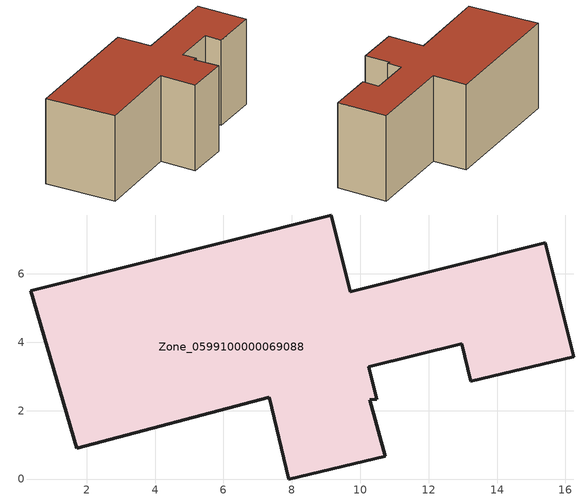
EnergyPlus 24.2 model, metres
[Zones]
Zone_0599100000069088
 floor ground (C_G): 1.71,0.89 0.36,5.5 9.15,7.72 9.71,5.48 15.41,6.91 16.24,3.58 13.23,2.86 12.97,3.95 10.26,3.29 10.49,2.33 10.28,2.31 10.72,0.67 7.9,0 7.33,2.39 z0
 wall outside (C_F): 15.41,6.91 9.71,5.48 9.15,7.72 0.36,5.5 1.71,0.89 7.33,2.39 7.9,0 10.72,0.67 10.28,2.31 10.49,2.33 10.26,3.29 12.97,3.95 13.23,2.86 16.24,3.58 15.41,6.91 z0:5.97
 roof outside (C_R): 7.33,2.39 7.9,0 10.72,0.67 10.28,2.31 10.49,2.33 10.26,3.29 12.97,3.95 13.23,2.86 16.24,3.58 15.41,6.91 9.71,5.48 9.15,7.72 0.36,5.5 1.71,0.89 z5.97
[BUILDING]
Pand.0599100000069088: North Axis=0; Terrain=City; Loads Convergence Tolerance Value=0.04; Temperature Convergence Tolerance Value=0.4; Solar Distribution=FullExterior; Maximum Number of Warmup Days=25; Minimum Number of Warmup Days=1
[Site:Location]
Rotterdam.The.Hague.AP_ZH_NLD Design_Conditions: Latitude=51.96; Longitude=4.45; Time Zone=1; Elevation=-4.5
[SITE:GROUNDTEMPERATURE:BUILDINGSURFACE]
18, 18, 18, 18, 18, 18, 18, 18, 18, 18, 18, 18
[MATERIAL] Thermal Absorptance=0.9; Solar Absorptance=0.7; Visible Absorptance=0.7
Name | Roughness | Thickness | Conductivity | Density | Specific Heat
G.TI.1965-1974 | MediumSmooth | 0.15 | 0.882353 | 540 | 1210
F.TI.1965-1974 | Rough | 0.3 | 0.697674 | 1920 | 840
R.TI.1965-1974 | MediumRough | 0.2 | 0.232558 | 1500 | 1000
[CONSTRUCTION]
C_G: G.TI.1965-1974
C_F: F.TI.1965-1974
C_R: R.TI.1965-1974
[ZONE]
Zone_0599100000069088: Type=1; Multiplier=1; Ceiling Height=Autocalculate; Volume=Autocalculate; Floor Area=autocalculate; Part of Total Floor Area=Yes
[ZONEINFILTRATION:DESIGNFLOWRATE]
Infil_Zone_0599100000069088: Zone or ZoneList or Space or SpaceList=Zone_0599100000069088; Schedule=AlwaysOn; Design Flow Rate Calculation Method=Flow/Area; Flow Rate per Floor Area=0.003; Constant Term Coefficient=1; Temperature Term Coefficient=0; Velocity Term Coefficient=0; Velocity Squared Term Coefficient=0
[HVACTEMPLATE:ZONE:IDEALLOADSAIRSYSTEM]
Zone_0599100000069088: Maximum Heating Supply Air Temperature=50; Minimum Cooling Supply Air Temperature=13; Maximum Heating Supply Air Humidity Ratio=0.0156; Minimum Cooling Supply Air Humidity Ratio=0.0077; Heating Limit=NoLimit; Cooling Limit=NoLimit; Dehumidification Control Type=ConstantSensibleHeatRatio; Cooling Sensible Heat Ratio=0.7; Dehumidification Setpoint=60; Humidification Control Type=None; Humidification Setpoint=30; Outdoor Air Method=None; Outdoor Air Flow Rate per Person=0.00944; Outdoor Air Flow Rate per Zone Floor Area=0; Outdoor Air Flow Rate per Zone=0; Demand Controlled Ventilation Type=None; Outdoor Air Economizer Type=NoEconomizer; Heat Recovery Type=None; Sensible Heat Recovery Effectiveness=0.7; Latent Heat Recovery Effectiveness=0.65
[ZONECONTROL:THERMOSTAT]
ThermostatControl_Zone_0599100000069088: Zone or ZoneList=Zone_0599100000069088; Control Type Schedule=DualSetpointControlType; Control 1=Thermostat_Zone_0599100000069088; Temperature Difference Between Cutout And Setpoint=0
[THERMOSTATSETPOINT:DUALSETPOINT]
Thermostat_Zone_0599100000069088: Heating Setpoint Temperature Schedule=HeatingSetpoint_Zone_0599100000069088; Cooling Setpoint Temperature Schedule=CoolingSetpoint_Zone_0599100000069088
[SCHEDULE:COMPACT]
HeatingSetpoint_Zone_0599100000069088: Through: 12/31, For: AllDays, Until: 24:00, 21
CoolingSetpoint_Zone_0599100000069088: Through: 12/31, For: AllDays, Until: 24:00, 24
DualSetpointControlType: Through: 12/31, For: AllDays, Until: 24:00, 4
AlwaysOn: Through: 12/31, For: AllDays, Until: 24:00, 1
